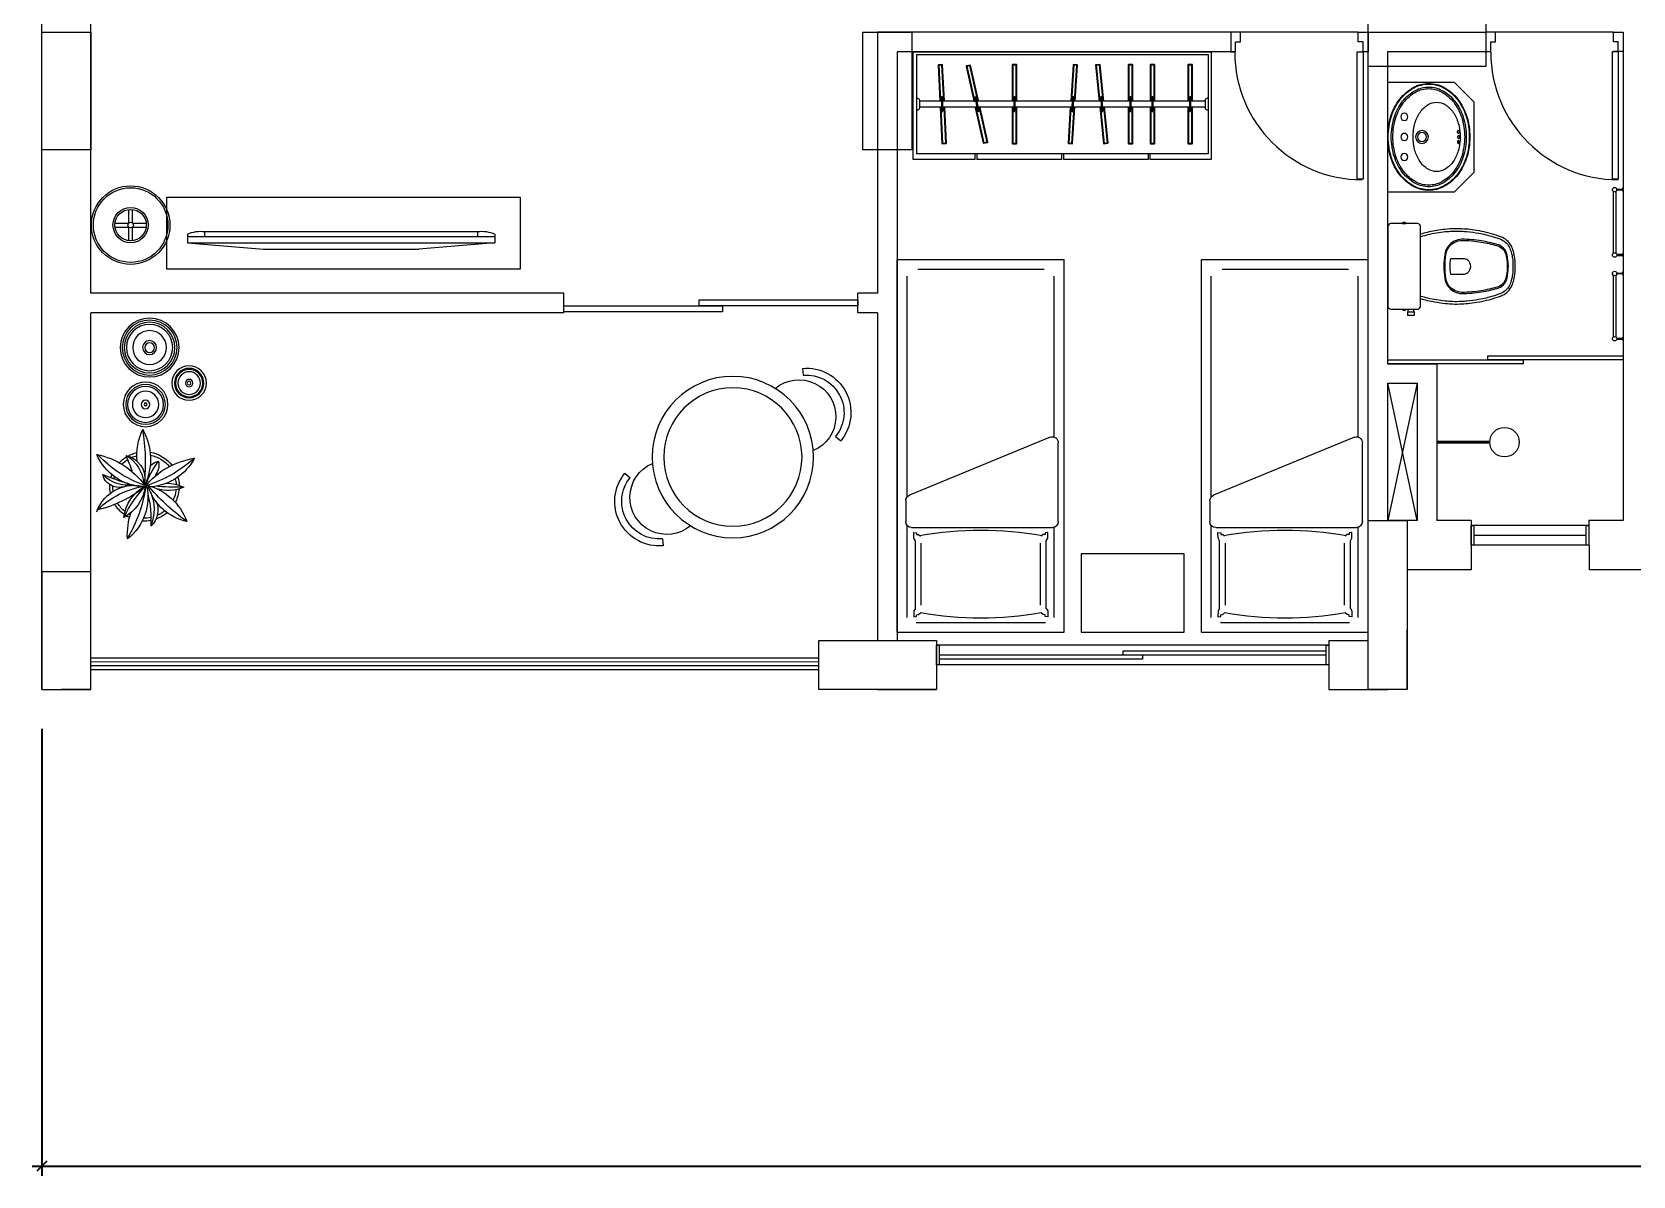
# Model space of a CAD drawing. Header units: millimetres. Extents: x 2878 to 6301, y 540 to 1980.
# Drawn here: x 2907.39 to 2915.55, y 819.73 to 825.56 of the extents above; entities that cross this region are included whole.
import ezdxf

# ---------------------------------------------------------------- set-up
doc = ezdxf.new("R2010")
doc.units = ezdxf.units.MM
doc.header["$LTSCALE"] = 4
for name, color, linetype, lineweight in [('ALVENARIA', 4, 'Continuous', 20), ('ALVENARIA EM VISTA', 1, 'Continuous', 5), ('COTAS', 35, 'Continuous', 5), ('fino', 2, 'Continuous', 9), ('JANELA', 2, 'Continuous', 20), ('PILAR', 1, 'Continuous', 5), ('PORTA', 2, 'Continuous', 20), ('SOLEIRA', 1, 'Continuous', 5)]:
    doc.layers.add(name, color=color, linetype=linetype, lineweight=lineweight)
doc.layers.add('LAY01', color=7, linetype='Continuous')
doc.styles.get("Standard").update_dxf_attribs({"font": 'arial.ttf'})
doc.dimstyles.new('ISO-25', dxfattribs={"dimscale": 0, "dimtxt": 0.1, "dimasz": 0.05, "dimexe": 0.05, "dimexo": 0.2, "dimgap": 0.01, "dimtad": 1, "dimzin": 4, "dimdsep": 46, "dimtxsty": 'Standard', "dimblk": 'OBLIQUE', "dimcen": 0.1, "dimdle": 0.05, "dimclrt": 256, "dimadec": 0, "dimazin": 0, "dimtfac": 1, "dimtix": 1, "dimtofl": 0, "dimtmove": 0, "dimatfit": 3, "dimfxl": 1, "dimtfillclr": 256, "dimarcsym": 0})

# ---------------------------------------------------------------- blocks, each defined once
blk = doc.blocks.new('VASOS')
for centre, radius in [((-0.0233, 0.1381), 0.0879), ((-0.0233, 0.1381), 0.075), ((-0.0233, 0.1381), 0.0696), ((-0.0233, 0.1381), 0.0577), ((-0.0233, 0.1381), 0.019), ((-0.0233, 0.1381), 0.0092), ((0.1576, -0.0633), 0.1499), ((-0.1319, -0.084), 0.1137), ((-0.1319, -0.084), 0.1012), ((-0.1319, -0.084), 0.0915), ((0.1576, -0.0633), 0.1398), ((0.1576, -0.0633), 0.1289), ((0.1576, -0.0633), 0.1181), ((0.1576, -0.0633), 0.0862), ((-0.1319, -0.084), 0.0673), ((-0.1319, -0.084), 0.0219), ((-0.1319, -0.084), 0.00747), ((0.1576, -0.0633), 0.0356), ((0.1576, -0.0633), 0.0247)]:
    blk.add_circle(centre, radius)
blk = doc.blocks.new('Vaso-01')
at = {"layer": 'fino', "color": 0}
for centre, radius, start, end in [((0.2731, 0.1392), 0.304, 150.24114, 205.80899), ((1.0095, 0.1197), 1.0133, 170.23998, 186.11478), ((-0.2705, 0.1579), 0.3094, 354.33263, 25.28039), ((0, 0), 0.1766, 99.38331, 142.28381), ((-0.2073, 0.5814), 0.6123, 289.63177, 316.94159), ((0, 0), 0.1766, 61.45043, 77.39664), ((-0.0101, 0.2737), 0.2768, 208.0484, 264.64912), ((-0.3146, -0.2541), 0.4022, 39.15, 81.38898), ((0.1996, 0.6539), 0.683, 228.57445, 252.38422), ((0, 0), 0.1616, 100.76794, 141.26301), ((0.0145, 0.1124), 0.0882, 169.11662, 218.95559), ((-0.0914, 0.0458), 0.0854, 42.83737, 76.97864), ((-0.4814, -0.1717), 0.5083, 20.51384, 36.02424), ((0.1198, 0.0386), 0.1218, 101.42671, 190.98767), ((0.3212, -0.227), 0.3977, 101.24862, 143.98987), ((0.1919, -0.0023), 0.1888, 121.90552, 175.18589), ((-0.0101, 0.2737), 0.2768, 274.40726, 336.44308), ((0, 0), 0.1616, 66.03991, 76.08191), ((0.6526, -0.1054), 0.6161, 154.68532, 162.45009), ((0, 0), 0.1616, 44.4902, 57.80538), ((0, 0), 0.1766, 43.2421, 58.51793), ((0.0616, -0.2787), 0.2945, 104.12842, 160.14677), ((-0.7998, 0.6489), 1.0123, 305.44636, 320.73815), ((-0.102, -0.212), 0.2296, 92.43736, 115.29557), ((-0.1937, 1.7993), 1.8037, 269.91003, 274.50199), ((0, 0), 0.1766, 164.30702, 178.34143), ((0, 0), 0.1616, 166.0394, 176.53836), ((0.2467, -0.0555), 0.2645, 166.36026, 232.94739), ((0.0509, -0.1979), 0.2043, 19.43419, 107.43571), ((-0.1018, -0.1813), 0.208, 6.50728, 62.3609), ((-0.2705, 0.1579), 0.3094, 330.76974, 331.93672), ((-0.0703, -0.4355), 0.4429, 46.14832, 80.37107), ((0.0841, 0.1866), 0.1803, 261.63887, 315.62551), ((-0.2959, 1.2941), 1.3344, 286.3355, 292.41502), ((0.1292, 0.0822), 0.087, 257.35568, 344.35325), ((0, 0), 0.1616, 13.91928, 18.19493), ((0, 0), 0.1616, 351.13744, 0.5369), ((0, 0), 0.1766, 14.45099, 19.9273), ((0, 0), 0.1766, 348.82689, 2.97559), ((-0.2715, 0.0801), 0.2648, 282.24233, 341.73209), ((-0.121, 0.1794), 0.2001, 246.7315, 287.39709), ((0, 0), 0.1766, 184.20824, 207.38886), ((0, 0), 0.1616, 185.93821, 205.55318), ((0.042, -0.1207), 0.1104, 154.5276, 228.0163), ((0.1701, -0.1159), 0.2191, 155.9893, 202.83996), ((0.4649, -0.1655), 0.498, 165.0604, 184.07375), ((0.6941, 0.0968), 0.7065, 188.09589, 210.72258), ((0.2069, 0.029), 0.2129, 188.55522, 241.3289), ((-0.3833, -0.3786), 0.5353, 24.75992, 44.64728), ((0.3791, 0.475), 0.6104, 231.54163, 257.17636), ((0, 0), 0.1766, 229.23485, 250.73093), ((0, 0), 0.1616, 230.31261, 246.31716), ((0, 0), 0.1616, 258.20644, 271.57801), ((-0.3146, -0.2541), 0.4022, 358.22216, 17.85831), ((0, 0), 0.1616, 296.591, 299.22386), ((0, 0), 0.1766, 295.5702, 301.57764), ((0, 0), 0.1616, 307.81301, 328.1126), ((0, 0), 0.1766, 305.55089, 328.90469), ((0, 0), 0.1766, 259.22389, 273.70915)]:
    blk.add_arc(centre, radius, start, end, dxfattribs=at)
blk = doc.blocks.new('Pia22')
at = {"layer": 'COTAS'}
for points in [[(0, -0.409, 0.077226), (0.1047, -0.3927, 0.087001), (0.1881, -0.3491, 0.105687), (0.247, -0.2798, 0.12418), (0.266, -0.2045, 0.12418), (0.247, -0.1292, 0.105687), (0.1881, -0.0599, 0.087001), (0.1047, -0.0163, 0.077226), (0, 0, 0.077226), (-0.1047, -0.0163, 0.087001), (-0.1881, -0.0599, 0.105687), (-0.247, -0.1292, 0.12418), (-0.266, -0.2045, 0.12418), (-0.247, -0.2798, 0.105687), (-0.1881, -0.3491, 0.087001), (-0.1047, -0.3927, 0.077226)], [(0, -0.4062, 0.077226), (0.1038, -0.3901, 0.087001), (0.1864, -0.3469, 0.105687), (0.2445, -0.2785, 0.12418), (0.2632, -0.2045, 0.12418), (0.2445, -0.1305, 0.105687), (0.1864, -0.0621, 0.087001), (0.1038, -0.0189, 0.077226), (0, -0.0028, 0.077226), (-0.1038, -0.0189, 0.087001), (-0.1864, -0.0621, 0.105687), (-0.2445, -0.1305, 0.12418), (-0.2632, -0.2045, 0.12418), (-0.2445, -0.2785, 0.105687), (-0.1864, -0.3469, 0.087001), (-0.1038, -0.3901, 0.077226)], [(0, -0.3912, 0.077226), (0.0993, -0.3758, 0.087001), (0.1772, -0.335, 0.105687), (0.2313, -0.2714, 0.12418), (0.2482, -0.2045, 0.12418), (0.2313, -0.1376, 0.105687), (0.1772, -0.074, 0.087001), (0.0993, -0.0332, 0.077226), (0, -0.0178, 0.077226), (-0.0993, -0.0332, 0.087001), (-0.1772, -0.074, 0.105687), (-0.2313, -0.1376, 0.12418), (-0.2482, -0.2045, 0.12418), (-0.2313, -0.2714, 0.105687), (-0.1772, -0.335, 0.087001), (-0.0993, -0.3758, 0.077226)], [(0, -0.3832, 0.077226), (0.0968, -0.3682, 0.087001), (0.1724, -0.3286, 0.105687), (0.2243, -0.2676, 0.12418), (0.2402, -0.2045, 0.12418), (0.2243, -0.1414, 0.105687), (0.1724, -0.0804, 0.087001), (0.0968, -0.0408, 0.077226), (0, -0.0258, 0.077226), (-0.0968, -0.0408, 0.087001), (-0.1724, -0.0804, 0.105687), (-0.2243, -0.1414, 0.12418), (-0.2402, -0.2045, 0.12418), (-0.2243, -0.2676, 0.105687), (-0.1724, -0.3286, 0.087001), (-0.0968, -0.3682, 0.077226)], [(0, -0.3605, 0.068578), (0.0686, -0.3511, 0.0807), (0.122, -0.3262, 0.107046), (0.1606, -0.2857, 0.137927), (0.1725, -0.2435, 0.137927), (0.1606, -0.2013, 0.107046), (0.122, -0.1608, 0.0807), (0.0686, -0.1359, 0.068578), (0, -0.1265, 0.068578), (-0.0686, -0.1359, 0.0807), (-0.122, -0.1608, 0.107046), (-0.1606, -0.2013, 0.137927), (-0.1725, -0.2435, 0.137927), (-0.1606, -0.2857, 0.107046), (-0.122, -0.3262, 0.0807), (-0.0686, -0.3511, 0.068578)], [(-0.025, -0.3555, 0.051763), (-0.022, -0.3552, 0.065619), (-0.0197, -0.3544, 0.104501), (-0.018, -0.353, 0.173031), (-0.0175, -0.3517, 0.173031), (-0.018, -0.3504, 0.104501), (-0.0197, -0.349, 0.065619), (-0.022, -0.3482, 0.051763), (-0.025, -0.3479, 0.051763), (-0.028, -0.3482, 0.065619), (-0.0303, -0.349, 0.104501), (-0.032, -0.3504, 0.173031), (-0.0325, -0.3517, 0.173031), (-0.032, -0.353, 0.104501), (-0.0303, -0.3544, 0.065619), (-0.028, -0.3552, 0.051763)], [(0, -0.3568, 0.051763), (0.003, -0.3565, 0.065619), (0.0053, -0.3557, 0.104501), (0.007, -0.3543, 0.173031), (0.0075, -0.353, 0.173031), (0.007, -0.3517, 0.104501), (0.0053, -0.3503, 0.065619), (0.003, -0.3495, 0.051763), (0, -0.3492, 0.051763), (-0.003, -0.3495, 0.065619), (-0.0053, -0.3503, 0.104501), (-0.007, -0.3517, 0.173031), (-0.0075, -0.353, 0.173031), (-0.007, -0.3543, 0.104501), (-0.0053, -0.3557, 0.065619), (-0.003, -0.3565, 0.051763)], [(0.025, -0.3555, -0.051763), (0.022, -0.3552, -0.065619), (0.0197, -0.3544, -0.104501), (0.018, -0.353, -0.173031), (0.0175, -0.3517, -0.173031), (0.018, -0.3504, -0.104501), (0.0197, -0.349, -0.065619), (0.022, -0.3482, -0.051763), (0.025, -0.3479, -0.051763), (0.028, -0.3482, -0.065619), (0.0303, -0.349, -0.104501), (0.032, -0.3504, -0.173031), (0.0325, -0.3517, -0.173031), (0.032, -0.353, -0.104501), (0.0303, -0.3544, -0.065619), (0.028, -0.3552, -0.051763)]]:
    blk.add_lwpolyline(points, format="xyb", close=True, dxfattribs=at)
for centre, radius in [((-0.1, -0.083), 0.0177), ((0, -0.083), 0.0177), ((0.1, -0.083), 0.0177), ((0, -0.171), 0.032), ((0, -0.171), 0.0225)]:
    blk.add_circle(centre, radius, dxfattribs=at)
blk = doc.blocks.new('01Chuv_p')
at = {"const_width": 0.015}
blk.add_lwpolyline([(-0.27, 0), (0, 0)], dxfattribs=at)
blk.add_circle((-0.345, 0), 0.075)
blk = doc.blocks.new('P70D')
for points in [[(-0.025, 0.15), (-0.025, 0.8), (-0.055, 0.8), (-0.055, 0.15)], [(-0.7, 0.15), (-0.675, 0.15), (-0.675, 0.1), (-0.65, 0.1), (-0.65, 0.05), (-0.7, 0.05)], [(0, 0.15), (-0.025, 0.15), (-0.025, 0.1), (-0.05, 0.1), (-0.05, 0.05), (0, 0.05)]]:
    blk.add_lwpolyline(points, close=True)
blk = doc.blocks.new('ABAJOURP')
for p, q in [((-0.08, 0.01), (-0.01, 0.01)), ((-0.01, 0.01), (-0.01, 0.08)), ((0.01, 0.01), (0.01, 0.08)), ((0.01, 0.01), (0.08, 0.01)), ((-0.08, -0.01), (-0.01, -0.01)), ((-0.01, -0.08), (-0.01, -0.01)), ((0.01, -0.01), (0.08, -0.01)), ((0.01, -0.08), (0.01, -0.01))]:
    blk.add_line(p, q)
for radius in [0.2, 0.19, 0.09, 0.08, 0.0141]:
    blk.add_circle((0, 0), radius)
blk = doc.blocks.new('VASO_P11')
for points in [[(0, -0.17), (0.205, -0.17, 0.059373), (0.2098, -0.1695, 0.333509), (0.222, -0.154), (0.222, -0.1355), (0.222, -0.1045), (0.222, -0.094), (0.2248, -0.094, 0.252251), (0.2251, -0.0939, 0.160103), (0.228, -0.085, 0.160103), (0.2251, -0.0761, 0.252251), (0.2248, -0.076), (0.222, -0.076), (0.222, -0.017, 0.327853), (0.2069, -0.0003, 0.087637), (0.2038, 0), (0, 0), (-0.2038, 0, 0.087637), (-0.2069, -0.0003, 0.327853), (-0.222, -0.017), (-0.222, -0.076), (-0.2248, -0.076, 0.252251), (-0.2251, -0.0761, 0.160103), (-0.228, -0.085, 0.160103), (-0.2251, -0.0939, 0.252251), (-0.2248, -0.094), (-0.222, -0.094), (-0.222, -0.1045), (-0.236, -0.1045), (-0.236, -0.102), (-0.252, -0.102), (-0.252, -0.12), (-0.252, -0.138), (-0.236, -0.138), (-0.236, -0.1355), (-0.222, -0.1355), (-0.222, -0.154, 0.333509), (-0.2098, -0.1695, 0.059373), (-0.205, -0.17)], [(0, -0.291, 0.041331), (-0.0608, -0.2956, 0.129345), (-0.1036, -0.3127, 0.234638), (-0.1405, -0.385, 0.044666), (-0.1319, -0.486, 0.031515), (-0.1138, -0.5665, 0.151063), (-0.0952, -0.5993, 0.148094), (-0.0588, -0.6192, 0.031073), (-0.0451, -0.6214, 0.035055), (0, -0.6255, 0.035055), (0.0451, -0.6214, 0.031073), (0.0588, -0.6192, 0.148094), (0.0952, -0.5993, 0.151063), (0.1138, -0.5665, 0.031515), (0.1319, -0.486, 0.044666), (0.1405, -0.385, 0.234638), (0.1036, -0.3127, 0.129345), (0.0608, -0.2956, 0.041331)], [(0, -0.297, -0.041434), (0.06, -0.3015, -0.129651), (0.1, -0.3175, -0.234583), (0.1345, -0.385, -0.044678), (0.126, -0.485, -0.031614), (0.108, -0.565, -0.152477), (0.091, -0.595, -0.148725), (0.0575, -0.6134, -0.031624), (0.0444, -0.6155, -0.035113), (0, -0.6195, -0.035113), (-0.0444, -0.6155, -0.031624), (-0.0575, -0.6134, -0.148725), (-0.091, -0.595, -0.152477), (-0.108, -0.565, -0.031614), (-0.126, -0.485, -0.044678), (-0.1345, -0.385, -0.234583), (-0.1, -0.3175, -0.129651), (-0.06, -0.3015, -0.041434)], [(-0.04, -0.391, 0.164444), (-0.032, -0.415, 0.245936), (0, -0.43, 0.245936), (0.032, -0.415, 0.164444), (0.04, -0.391), (0.04, -0.326, 0.108885), (-0.04, -0.326)]]:
    blk.add_lwpolyline(points, format="xyb", close=True)
for points in [[(-0.2245, -0.093), (-0.2245, -0.085), (-0.2245, -0.077)], [(-0.222, -0.076), (-0.222, -0.094)], [(0.222, -0.076), (0.222, -0.094)], [(0.2245, -0.093), (0.2245, -0.085), (0.2245, -0.077)], [(-0.236, -0.1045), (-0.236, -0.12), (-0.236, -0.1355)], [(-0.222, -0.1045), (-0.222, -0.1355)]]:
    blk.add_lwpolyline(points)
for points in [[(-0.167, -0.17, -0.003882), (-0.1765, -0.205, 0.024258), (-0.1905, -0.285, 0.02486), (-0.1945, -0.335, 0.033324), (-0.194, -0.385, 0.02486), (-0.191, -0.425, 0.012268), (-0.184, -0.475, 0.015806), (-0.1725, -0.525, 0.026699), (-0.157, -0.575, 0.021919), (-0.1495, -0.595, 0.174675), (-0.1, -0.6435, 0.045452), (-0.07, -0.653, 0.022856), (-0.0571, -0.6562, 0.041289), (-0.0304, -0.6602, 0.052091), (-0.0228, -0.6606, 0.04333), (0, -0.661, 0.04333), (0.0228, -0.6606, 0.052091), (0.0304, -0.6602, 0.041289), (0.0571, -0.6562, 0.022856), (0.07, -0.653, 0.045452), (0.1, -0.6435, 0.174675), (0.1495, -0.595, 0.021919), (0.157, -0.575, 0.026699), (0.1725, -0.525, 0.015806), (0.184, -0.475, 0.012268), (0.191, -0.425, 0.02486), (0.194, -0.385, 0.033324), (0.1945, -0.335, 0.02486), (0.1905, -0.285, 0.024258), (0.1765, -0.205, -0.003882), (0.167, -0.17)], [(0.1554, -0.1731, 0.003849), (0.1649, -0.2079, -0.027799), (0.18, -0.2984, -0.018883), (0.1825, -0.3355, -0.033646), (0.182, -0.3844, -0.016781), (0.1805, -0.4106, -0.015438), (0.1722, -0.4729, -0.023716), (0.154, -0.5465, -0.013571), (0.1457, -0.5711, -0.02186), (0.1386, -0.59, -0.173345), (0.0952, -0.6325, -0.045814), (0.067, -0.6414, -0.024058), (0.0546, -0.6444, -0.042614), (0.029, -0.6482, -0.066108), (0.0226, -0.6485, -0.047154), (0, -0.649, -0.047154), (-0.0226, -0.6485, -0.066108), (-0.029, -0.6482, -0.042614), (-0.0546, -0.6444, -0.024058), (-0.067, -0.6414, -0.045814), (-0.0952, -0.6325, -0.173345), (-0.1386, -0.59, -0.02186), (-0.1457, -0.5711, -0.013571), (-0.154, -0.5465, -0.023716), (-0.1722, -0.4729, -0.015438), (-0.1805, -0.4106, -0.016781), (-0.182, -0.3844, -0.033646), (-0.1825, -0.3355, -0.018883), (-0.18, -0.2984, -0.027799), (-0.1649, -0.2079, 0.003849), (-0.1554, -0.1731)]]:
    blk.add_lwpolyline(points, format="xyb")
blk = doc.blocks.new('*X95')
at = {"color": 0}
for p, q in [((18.205, 3.1079), (18.2054, 3.1081)), ((18.205, 3.1044), (18.209, 3.1067)), ((18.205, 3.1009), (18.209, 3.1032)), ((18.205, 3.0975), (18.209, 3.0998)), ((18.205, 3.094), (18.209, 3.0963)), ((18.205, 3.0905), (18.209, 3.0928)), ((18.205, 3.0871), (18.209, 3.0894)), ((18.205, 3.0836), (18.209, 3.0859)), ((18.205, 3.0801), (18.209, 3.0825)), ((18.205, 3.0767), (18.209, 3.079)), ((18.205, 3.0732), (18.209, 3.0755)), ((18.205, 3.0698), (18.209, 3.0721)), ((18.205, 3.0663), (18.209, 3.0686)), ((18.205, 3.0628), (18.209, 3.0651)), ((18.205, 3.0594), (18.209, 3.0617)), ((18.205, 3.0559), (18.209, 3.0582)), ((18.205, 3.0524), (18.209, 3.0547)), ((18.205, 3.049), (18.209, 3.0513)), ((18.205, 3.0455), (18.209, 3.0478)), ((18.205, 3.042), (18.209, 3.0443)), ((18.205, 3.0386), (18.209, 3.0409)), ((18.2081, 3.0369), (18.209, 3.0374))]:
    blk.add_line(p, q, dxfattribs=at)
blk = doc.blocks.new('CAB')
at = {"layer": 'LAY01'}
for points in [[(-0.01, 0.015), (-0.01, 0.2), (0.01, 0.2), (0.01, 0.015)], [(0.01, -0.015), (0.01, -0.2), (-0.01, -0.2), (-0.01, -0.015)]]:
    blk.add_lwpolyline(points, dxfattribs=at)
blk.add_lwpolyline([(-0.002, -0.0356), (-0.002, 0.0356), (0.002, 0.0356), (0.002, -0.0356)], close=True, dxfattribs=at)
blk.add_blockref('*X95', (-18.207, -3.0725), dxfattribs=at)
blk = doc.blocks.new('ARMARIO5')
for p, q in [((0.115, -0.015), (0.115, -0.52)), ((1.6017, -0.015), (0.115, -0.015)), ((1.6017, -0.015), (1.6017, -0.52)), ((0.115, -0.2375), (0.12, -0.2375)), ((1.6017, -0.2375), (1.5967, -0.2375)), ((0.115, -0.2975), (0.12, -0.2975)), ((0.13, -0.2475), (0.13, -0.2875)), ((0.13, -0.2525), (1.5867, -0.2525)), ((0.13, -0.2825), (1.5867, -0.2825)), ((1.5867, -0.2475), (1.5867, -0.2875)), ((1.6017, -0.2975), (1.5967, -0.2975)), ((0.0994, -0.55), (0.4117, -0.55)), ((0.115, -0.52), (1.6017, -0.52)), ((0.4117, -0.52), (0.4117, -0.55)), ((0.4217, -0.52), (0.4217, -0.55)), ((0.4217, -0.55), (0.8533, -0.55)), ((0.8533, -0.52), (0.8533, -0.55)), ((0.8633, -0.52), (0.8633, -0.55)), ((0.8633, -0.55), (1.295, -0.55)), ((1.295, -0.52), (1.295, -0.55)), ((1.305, -0.52), (1.305, -0.55)), ((1.305, -0.55), (1.619, -0.55))]:
    blk.add_line(p, q)
blk.add_lwpolyline([(1.619, -0.55), (1.619, 0), (0.0994, 0), (0.0994, -0.55)])
for centre, start, end in [((0.12, -0.2475), 0, 90), ((1.5967, -0.2475), 90, 180), ((0.12, -0.2875), 270, 0), ((1.5967, -0.2875), 180, 270)]:
    blk.add_arc(centre, 0.01, start, end)
for p in [(0.2067, -0.2675), (0.399, -0.2675), (0.5115, -0.2675), (1.1024, -0.2675)]:
    blk.add_blockref('CAB', p)
for p, rotation in [((0.6569, -0.2675), 354.0893786921447), ((0.805, -0.2675), 3.656534792935252), ((1.2937, -0.2675), 347.3364767990632), ((1.4704, -0.2675), 357.2102617145848)]:
    blk.add_blockref('CAB', p, dxfattribs=dict(rotation=rotation))
blk = doc.blocks.new('CAMADESO')
for p, q in [((-0.0021, 1.8725), (-0.0021, -0.0275)), ((-0.0021, 1.8725), (0.8479, 1.8725)), ((0.0479, 1.7976), (0.0479, 1.328)), ((0.095, 1.8225), (0.7529, 1.8225)), ((0.7979, 1.7977), (0.7979, 1.3373)), ((0.8479, 1.8725), (0.8479, -0.0275)), ((0.0823, 1.7934), (0.0965, 1.7917)), ((0.0831, 1.7641), (0.0823, 1.7934)), ((0.0907, 1.7507), (0.0831, 1.7641)), ((0.0907, 1.7507), (0.0907, 1.4063)), ((0.0965, 1.7917), (0.0965, 1.7833)), ((0.0965, 1.7833), (0.1066, 1.7825)), ((0.1066, 1.7825), (0.1166, 1.7741)), ((0.1206, 1.7346), (0.1206, 1.4188)), ((0.7273, 1.7346), (0.7273, 1.4188)), ((0.7413, 1.7825), (0.7313, 1.7741)), ((0.7514, 1.7833), (0.7413, 1.7825)), ((0.7656, 1.7934), (0.7514, 1.7917)), ((0.7514, 1.7917), (0.7514, 1.7833)), ((0.7572, 1.7507), (0.7648, 1.7641)), ((0.7572, 1.7507), (0.7572, 1.4063)), ((0.7648, 1.7641), (0.7656, 1.7934)), ((0.0831, 1.3929), (0.0823, 1.3636)), ((0.0907, 1.4063), (0.0831, 1.3929)), ((0.7572, 1.4063), (0.7648, 1.3929)), ((0.7648, 1.3929), (0.7656, 1.3636)), ((0.041, 1.2027), (0.041, 1.3088)), ((0.071, 1.3388), (0.7886, 1.3388)), ((0.0823, 1.3636), (0.0965, 1.3653)), ((0.0965, 1.3737), (0.1066, 1.3745)), ((0.0965, 1.3653), (0.0965, 1.3737)), ((0.1066, 1.3745), (0.1166, 1.3828)), ((0.7413, 1.3745), (0.7313, 1.3828)), ((0.7514, 1.3737), (0.7413, 1.3745)), ((0.7514, 1.3653), (0.7514, 1.3737)), ((0.7656, 1.3636), (0.7514, 1.3653)), ((0.8186, 1.3088), (0.8186, 0.9071)), ((0.0479, 1.1835), (0.0479, 0.0581)), ((0.7779, 0.8791), (0.0602, 1.1747)), ((0.7979, 0.8786), (0.7979, 0.0581)), ((0.1036, 0.0225), (0.747, 0.0225)), ((-0.0021, -0.0275), (0.8479, -0.0275))]:
    blk.add_line(p, q)
for centre, radius, start, end in [((0.4239, 0.0469), 1.7544, 79.90998, 100.09002), ((0.071, 1.3088), 0.03, 90, 180), ((0.4239, 3.2024), 1.8503, 260.28048, 279.71952), ((0.7886, 1.3088), 0.03, 0, 90), ((0.071, 1.2027), 0.03, 180, 248.94125), ((0.7886, 0.9071), 0.03, 248.94125, 0)]:
    blk.add_arc(centre, radius, start, end)
blk = doc.blocks.new('samsung_hpl6315_planta')
for p, q in [((-0.783, 0.057), (-0.3955, 0.089)), ((-0.3955, 0.089), (0.3955, 0.089)), ((0.783, 0.057), (0.3955, 0.089)), ((-0.783, 0.0125), (-0.783, 0.057)), ((-0.783, 0.057), (0.783, 0.057)), ((-0.783, 0.025), (0.783, 0.025)), ((-0.6955, 0), (-0.6955, 0.025)), ((-0.6955, 0), (0.6955, 0)), ((0.6955, 0), (0.6955, 0.025)), ((0.783, 0.0125), (0.783, 0.057))]:
    blk.add_line(p, q)
for centre, start, end in [((-0.7173, 0.1595), 245.93454, 277.81221), ((0.7173, 0.1595), 262.18779, 294.06546)]:
    blk.add_arc(centre, 0.161, start, end)
blk = doc.blocks.new('BATH_towel_013')
for points in [[(-0.001, 0.421), (-0.001, 0.382), (0.004, 0.382), (0.004, 0.421)], [(0.014, 0.406), (0.014, 0.397), (0.072, 0.397), (0.072, 0.406)], [(-0.001, -0.381), (-0.001, -0.342), (0.004, -0.342), (0.004, -0.381)], [(0.014, -0.366), (0.014, -0.357), (0.072, -0.357), (0.072, -0.366)]]:
    blk.add_lwpolyline(points, close=True)
for points in [[(0.085, -0.339), (0.085, 0.379)], [(0.113, 0.379), (0.113, -0.339)]]:
    blk.add_lwpolyline(points)
for centre in [(0.099, 0.401), (0.099, -0.361)]:
    blk.add_circle(centre, 0.026)
for centre in [(0.001, 0.401), (0.001, -0.361)]:
    blk.add_arc(centre, 0.013, 281.9596, 78.0404)
blk = doc.blocks.new('MESA2LUG')
at = {"layer": 'COTAS'}
for p, q in [((-0.2166, 0.6293), (-0.1784, 0.6134)), ((0.2356, 0.6134), (0.2739, 0.6293)), ((-0.2739, -0.6039), (-0.2356, -0.588)), ((0.1784, -0.588), (0.2166, -0.6039))]:
    blk.add_line(p, q, dxfattribs=at)
for radius in [0.483, 0.414]:
    blk.add_circle((0, 0.0127), radius, dxfattribs=at)
for centre, radius, start, end in [((0.0286, 0.5271), 0.2657, 22.61987, 157.38013), ((0.0286, 0.4754), 0.2208, 347.92539, 184.99004), ((0.0286, 0.5271), 0.2242, 22.61986, 157.38014), ((-0.0286, -0.45), 0.2208, 167.92539, 4.99004), ((-0.0286, -0.5017), 0.2657, 202.61987, 337.38013), ((-0.0286, -0.5017), 0.2243, 202.61986, 337.38014)]:
    blk.add_arc(centre, radius, start, end, dxfattribs=at)
blk = doc.blocks.new('PILAR')
at = {"layer": 'PILAR', "ltscale": 0.01}
blk.add_lwpolyline([(-0.15, 0), (0.1, 0), (0.1, -0.6), (-0.15, -0.6)], close=True, dxfattribs=at)
blk = doc.blocks.new('_Oblique')
at = {"color": 0, "linetype": 'ByBlock', "lineweight": -2}
blk.add_line((-0.5, -0.5), (0.5, 0.5), dxfattribs=at)
blk = doc.blocks.new('*D545')
at = {"layer": 'COTAS', "color": 0, "lineweight": -2, "transparency": 16777216}
for p, q in [((2907.4441, 822.0053), (2907.4441, 819.7264)), ((2952.7953, 822.0053), (2952.7953, 819.7264)), ((2907.3941, 819.7764), (2952.8453, 819.7764))]:
    blk.add_line(p, q, dxfattribs=at)
at = {"layer": 'Defpoints', "color": 0, "transparency": 16777216}
for p in [(2907.4441, 822.2053), (2952.7953, 822.2053), (2952.7953, 819.7764)]:
    blk.add_point(p, dxfattribs=at)
at = {"layer": 'COTAS', "color": 0, "lineweight": -2, "transparency": 16777216, "xscale": 0.05, "yscale": 0.05, "zscale": 0.05, "rotation": 180}
blk.add_blockref('_Oblique', (2907.4441, 819.7764), dxfattribs=at)
at = {"layer": 'COTAS', "color": 0, "lineweight": -2, "transparency": 16777216, "xscale": 0.05, "yscale": 0.05, "zscale": 0.05}
blk.add_blockref('_Oblique', (2952.7953, 819.7764), dxfattribs=at)
at = {"layer": 'COTAS', "transparency": 16777216, "insert": (2930.0532, 819.8375), "char_height": 0.1, "attachment_point": 5}
blk.add_mtext('45.35', dxfattribs=at)

msp = doc.modelspace()

# ---------------------------------------------------------------- linework, layer by layer
at = {"layer": 'ALVENARIA'}
for p, q in [((2907.444, 822.2053), (2907.4437, 827.0512)), ((2913.5038, 825.5556), (2911.7038, 825.5555)), ((2911.7038, 825.5555), (2911.7039, 824.2255)), ((2913.5288, 825.4556), (2911.8038, 825.4555)), ((2911.8038, 825.4555), (2911.804, 822.4555)), ((2914.204, 822.4557), (2914.2038, 825.4557)), ((2914.3038, 823.8657), (2914.3038, 825.4557)), ((2914.3038, 825.4557), (2914.8038, 825.4557)), ((2915.5038, 825.4557), (2915.504, 823.0657)), ((2910.1039, 824.2253), (2907.6939, 824.2253)), ((2911.7039, 824.2254), (2911.6039, 824.2254)), ((2910.1039, 824.1254), (2907.6939, 824.1253)), ((2911.7039, 824.1254), (2911.6039, 824.1254)), ((2911.7039, 824.1255), (2911.704, 822.4555)), ((2914.729, 823.0657), (2914.554, 823.0657)), ((2915.504, 823.0657), (2915.329, 823.0657)), ((2914.729, 822.8157), (2914.4037, 822.8157)), ((2914.4037, 822.2057), (2914.404, 822.8157)), ((2916.1998, 822.8158), (2915.3298, 822.8157)), ((2911.804, 822.4555), (2912.004, 822.4555)), ((2914.004, 822.4556), (2914.204, 822.4557)), ((2911.704, 822.2055), (2912.004, 822.2055)), ((2914.004, 822.2056), (2914.304, 822.2057))]:
    msp.add_line(p, q, dxfattribs=at)
at = {"layer": 'ALVENARIA', "ltscale": 200}
for p, q in [((2907.6939, 824.2253), (2907.6938, 826.7462)), ((2907.6941, 822.2053), (2907.6939, 824.1253)), ((2914.3039, 823.8656), (2914.554, 823.8657)), ((2914.554, 823.8657), (2914.554, 823.0657)), ((2914.729, 823.0657), (2914.729, 822.8157)), ((2915.329, 823.0657), (2915.3298, 822.8157)), ((2912.004, 822.4555), (2912.004, 822.2055)), ((2914.004, 822.4556), (2914.004, 822.2056))]:
    msp.add_line(p, q, dxfattribs=at)
at = {"layer": 'ALVENARIA', "ltscale": 0.03}
for p, q in [((2914.2038, 825.5557), (2914.8038, 825.5557)), ((2910.1039, 824.1254), (2910.1039, 824.2253)), ((2911.6039, 824.1256), (2911.6039, 824.2256)), ((2907.694, 822.2053), (2907.544, 822.2053))]:
    msp.add_line(p, q, dxfattribs=at)
at = {"layer": 'ALVENARIA', "ltscale": 0.01}
msp.add_line((2915.5038, 825.4557), (2915.4538, 825.4557), dxfattribs=at)
at = {"layer": 'ALVENARIA EM VISTA'}
for p, q in [((2911.404, 822.3655), (2907.6941, 822.3653)), ((2911.404, 822.3455), (2907.6941, 822.3453)), ((2911.404, 822.3255), (2907.6941, 822.3253)), ((2911.404, 822.3055), (2907.6941, 822.3053))]:
    msp.add_line(p, q, dxfattribs=at)
at = {"layer": 'COTAS', "ltscale": 0.01}
for p, q in [((2914.454, 823.7657), (2914.304, 823.0657)), ((2914.454, 823.0657), (2914.304, 823.7657))]:
    msp.add_line(p, q, dxfattribs=at)
at = {"layer": 'COTAS', "ltscale": 200}
for p, q in [((2915.3151, 822.9907), (2914.7429, 822.9907)), ((2913.004, 822.3806), (2912.018, 822.3806)), ((2913.054, 822.3606), (2912.018, 822.3605)), ((2913.9901, 822.4006), (2912.954, 822.4006)), ((2913.9901, 822.3806), (2913.004, 822.3806))]:
    msp.add_line(p, q, dxfattribs=at)
at = {"layer": 'COTAS', "ltscale": 0.03}
for p, q in [((2912.954, 822.4006), (2912.954, 822.3806)), ((2913.054, 822.3806), (2913.054, 822.3606))]:
    msp.add_line(p, q, dxfattribs=at)
at = {"layer": 'COTAS'}
for points in [[(2914.3037, 825.2999), (2914.6419, 825.2999), (2914.7419, 825.1999), (2914.7419, 824.8398), (2914.6419, 824.7398), (2914.3037, 824.7398)], [(2915.5039, 823.8857), (2914.8139, 823.8857), (2914.8139, 823.9057), (2915.5039, 823.9057)], [(2914.9939, 823.8657), (2914.3039, 823.8657), (2914.3039, 823.8857), (2914.9939, 823.8857)]]:
    msp.add_lwpolyline(points, close=True, dxfattribs=at)
at = {"layer": 'COTAS', "color": 3}
for points in [[(2908.0818, 824.5599), (2908.0818, 824.7145), (2909.8818, 824.7145), (2909.8818, 824.5599)], [(2909.8818, 824.5619), (2909.8818, 824.3471), (2908.0818, 824.3471), (2908.0818, 824.5599)]]:
    msp.add_lwpolyline(points, dxfattribs=at)
at = {"layer": 'COTAS', "ltscale": 200}
msp.add_lwpolyline([(2914.454, 823.7657), (2914.454, 823.0657), (2914.304, 823.0657), (2914.304, 823.7657)], close=True, dxfattribs=at)
at = {"layer": 'COTAS', "ltscale": 0.01}
msp.add_lwpolyline([(2913.2658, 822.8973), (2912.7422, 822.8973), (2912.7422, 822.497), (2913.2658, 822.497)], close=True, dxfattribs=at)
at = {"layer": 'JANELA', "ltscale": 200}
for p, q in [((2915.329, 823.0407), (2914.729, 823.0407)), ((2915.329, 822.9407), (2914.729, 822.9407)), ((2914.004, 822.4306), (2912.004, 822.4305)), ((2914.004, 822.3306), (2912.004, 822.3305))]:
    msp.add_line(p, q, dxfattribs=at)
at = {"layer": 'JANELA', "ltscale": 0.03}
for points in [[(2914.729, 823.0407), (2914.7429, 823.0407), (2914.7429, 822.9407), (2914.729, 822.9407)], [(2915.3151, 823.0407), (2915.329, 823.0407), (2915.329, 822.9407), (2915.3151, 822.9407)], [(2912.004, 822.4305), (2912.018, 822.4305), (2912.018, 822.3305), (2912.004, 822.3305)], [(2913.9901, 822.4306), (2914.004, 822.4306), (2914.004, 822.3306), (2913.9901, 822.3306)]]:
    msp.add_lwpolyline(points, close=True, dxfattribs=at)
at = {"layer": 'PILAR', "color": 1, "ltscale": 0.01}
msp.add_lwpolyline([(2914.2037, 823.0657), (2914.4037, 823.0657), (2914.4037, 822.2057), (2914.2037, 822.2057)], close=True, dxfattribs=at)
at = {"layer": 'PORTA'}
for points in [[(2910.1039, 824.1306), (2910.1039, 824.1606), (2910.9139, 824.1606), (2910.9139, 824.1306)], [(2910.7939, 824.1606), (2910.7939, 824.1906), (2911.6039, 824.1906), (2911.6039, 824.1606)]]:
    msp.add_lwpolyline(points, close=True, dxfattribs=at)
at = {"layer": 'PORTA', "ltscale": 9}
for centre in [(2914.1738, 825.4528), (2915.4788, 825.4528)]:
    msp.add_arc(centre, 0.65, 180, 270, dxfattribs=at)
at = {"layer": 'SOLEIRA', "ltscale": 0.03}
for p, q in [((2914.1538, 825.5556), (2913.5538, 825.5556)), ((2915.4538, 825.5557), (2914.8538, 825.5557))]:
    msp.add_line(p, q, dxfattribs=at)

# ---------------------------------------------------------------- block references
at = {"layer": 'COTAS'}
for p, rotation in [((2914.8038, 825.4806), 269.9999999999999), ((2907.5438, 824.9553), 180), ((2911.7289, 824.9555), 180), ((2911.404, 822.3555), 90)]:
    msp.add_blockref('PILAR', p, dxfattribs=dict(at, rotation=rotation))
at = {"layer": 'COTAS', "ltscale": 0.01, "extrusion": (0, 0, -1), "zscale": -1}
msp.add_blockref('ARMARIO5', (-2913.5038, 825.4556), dxfattribs=at)
at = {"layer": 'COTAS', "color": 3, "extrusion": (0, 0, -1), "xscale": 1.024, "yscale": 1.024, "zscale": -1.024, "rotation": 270}
msp.add_blockref('Pia22', (-2914.3037, 825.0211), dxfattribs=at)
at = {"layer": 'COTAS'}
msp.add_blockref('ABAJOURP', (2907.8967, 824.5719), dxfattribs=at)
at = {"layer": 'COTAS', "color": 3, "xscale": 0.4366151978494348, "yscale": 0.4366151978494348, "zscale": 0.4366151978494348, "rotation": 180}
for p in [(2915.5037, 824.5948), (2915.5037, 824.1678)]:
    msp.add_blockref('BATH_towel_013', p, dxfattribs=at)
at = {"layer": 'COTAS', "xscale": 0.9833585476547761, "yscale": 0.9833585476547761, "zscale": 0.9833585476547761, "rotation": 90}
msp.add_blockref('VASO_P11', (2914.3038, 824.3614), dxfattribs=at)
at = {"layer": 'COTAS', "extrusion": (0, 0, -1), "zscale": -1, "rotation": 180}
msp.add_blockref('samsung_hpl6315_planta', (-2908.9695, 824.5387), dxfattribs=at)
at = {"layer": 'COTAS', "ltscale": 0.01, "extrusion": (0, 0, -1), "zscale": -1, "rotation": 180}
for p in [(-2911.8061, 824.3695), (-2913.3561, 824.3696)]:
    msp.add_blockref('CAMADESO', p, dxfattribs=at)
at = {"layer": 'COTAS', "color": 3, "extrusion": (0, 0, -1), "zscale": -1, "rotation": 90}
msp.add_blockref('VASOS', (-2908.0567, 823.7901), dxfattribs=at)
at = {"layer": 'COTAS', "extrusion": (0, 0, -1), "xscale": 0.851542699081161, "yscale": 0.851542699081161, "zscale": -0.851542699081161, "rotation": 242.0758886484379}
msp.add_blockref('MESA2LUG', (-2910.9756, 823.3949), dxfattribs=at)
at = {"layer": 'COTAS', "color": 3, "extrusion": (0, 0, -1), "zscale": -1}
msp.add_blockref('Vaso-01', (-2907.9674, 823.24), dxfattribs=at)
at = {"layer": 'COTAS', "color": 3, "rotation": 180}
msp.add_blockref('01Chuv_p', (2914.554, 823.4657), dxfattribs=at)
at = {"layer": 'COTAS', "xscale": -1, "rotation": 180}
msp.add_blockref('PILAR', (2907.5941, 822.2053), dxfattribs=at)
at = {"layer": 'PORTA', "extrusion": (0, 0, -1), "zscale": -1, "rotation": 180}
msp.add_blockref('P70D', (-2914.2038, 825.6056), dxfattribs=at)
at = {"layer": 'PORTA', "color": 3, "extrusion": (0, 0, -1), "zscale": -1, "rotation": 180}
msp.add_blockref('P70D', (-2915.5038, 825.6057), dxfattribs=at)

# ---------------------------------------------------------------- dimensions: what is measured, and where the dimension line sits
at = {"layer": 'COTAS'}
dim = msp.add_linear_dim(base=(2952.7953, 819.7764), p1=(2907.4441, 822.2053), p2=(2952.7953, 822.2053), dimstyle='ISO-25', override={"dimscale": 1}, dxfattribs=at)
dim.commit()
dim.dimension.update_dxf_attribs({"geometry": '*D545', "text_midpoint": (2930.0532, 819.7764), "dimtype": 160})

doc.saveas('drawing.dxf')
